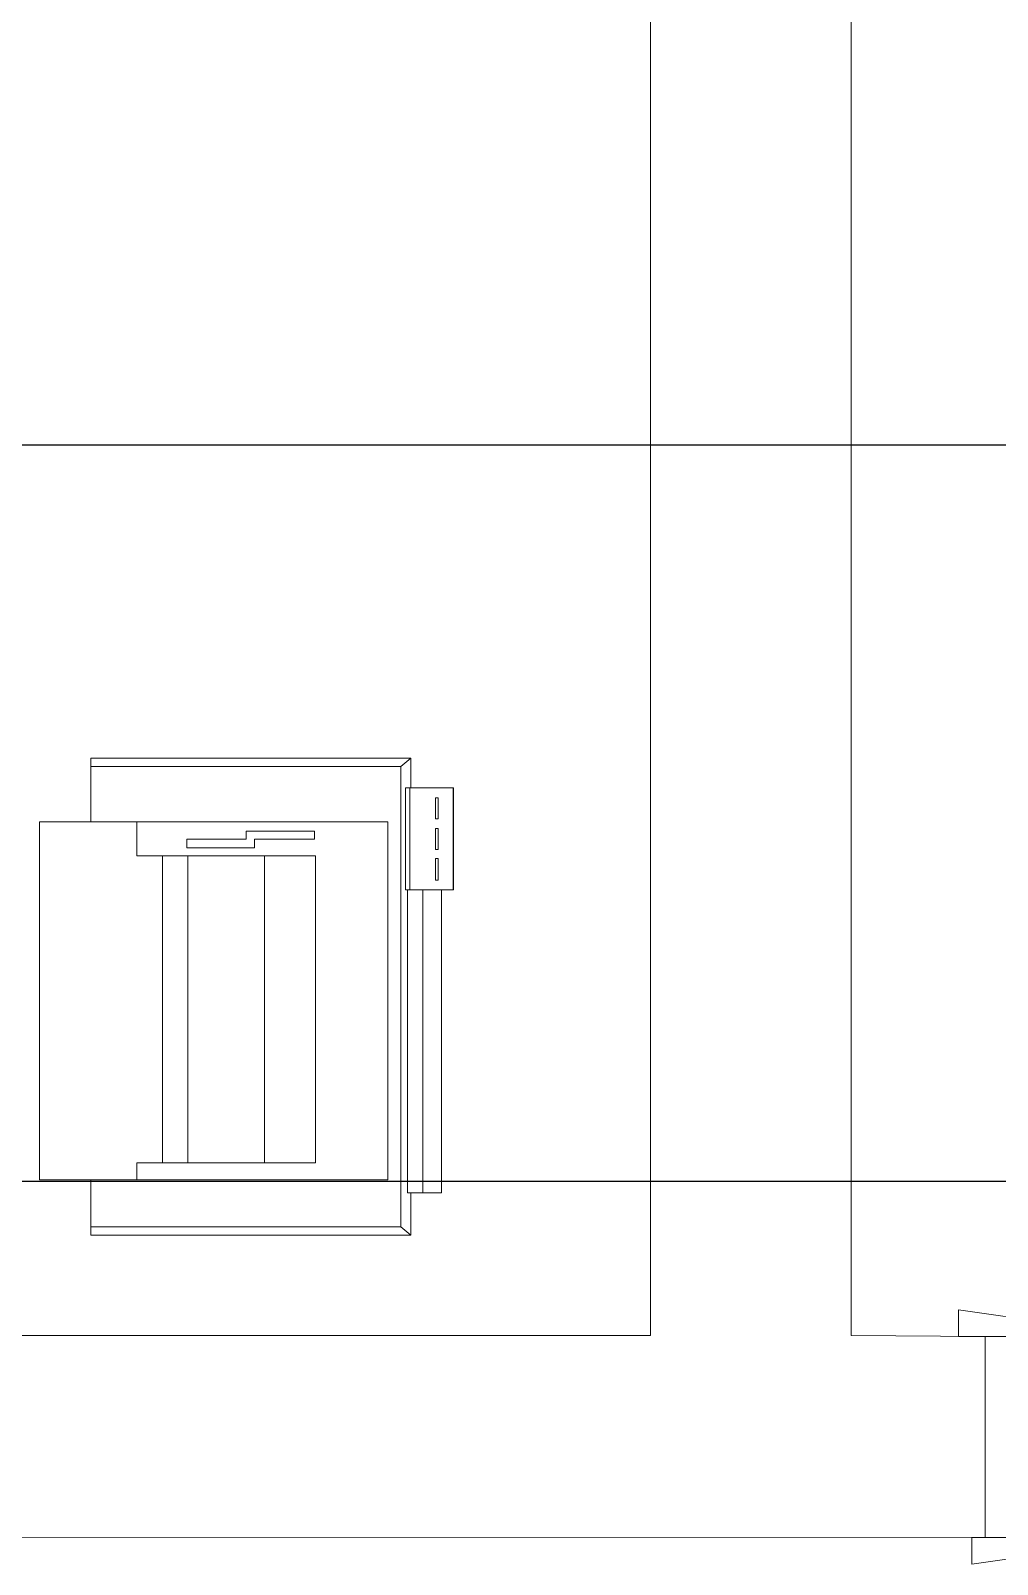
# Model space of a CAD drawing. Header units: metres. Extents: x -18745 to 220762, y -1579758 to -1356048.
# Drawn here: x 112154 to 112876, y -1426724 to -1425578 of the extents above; entities that cross this region are included whole.
import ezdxf

# ---------------------------------------------------------------- set-up
doc = ezdxf.new("R2010")
doc.units = ezdxf.units.M
doc.layers.get('0').update_dxf_attribs({"lineweight": 0})
doc.layers.add('A-100 - Copy$0$axes', color=8, linetype='Continuous')
for name, color, linetype, lineweight in [('A-100 - Copy$0$Medical Equipment and Furniture', 8, 'Continuous', 0), ('A-100 - Copy$0$Walls', 8, 'Continuous', 0), ('A-100 - Copy$0$Wooden Joinery', 8, 'Continuous', 0)]:
    doc.layers.add(name, color=color, linetype=linetype, lineweight=lineweight)

# ---------------------------------------------------------------- blocks, each defined once
blk = doc.blocks.new('A-100 - Copy$0$ITPPLT2C-P')
for p, q in [((0.0229, 0.0318), (0.2618, 0.0318)), ((0.0304, 0.0256), (0.0229, 0.0318)), ((0.0229, 0), (0.0229, 0.0318)), ((0.0304, -0.3182), (0.0304, 0.0256)), ((0.0304, 0.0256), (0.2618, 0.0256)), ((0.2618, -0.0096), (0.2618, 0.0318)), ((0, 0), (0, -0.2262)), ((0.0252, 0), (0, 0)), ((0.0139, 0), (0.0139, -0.2262)), ((0.0252, 0), (0.0139, 0)), ((0.0252, -0.2262), (0.0252, 0)), ((0.0401, -0.2769), (0.0401, -0.0096)), ((0.3, -0.0096), (0.0401, -0.0096)), ((0.2274, -0.0222), (0.2274, -0.0096)), ((0.3, -0.2769), (0.3, -0.0096)), ((0.0939, -0.2515), (0.0939, -0.0222)), ((0.0939, -0.0222), (0.2274, -0.0222)), ((0.1321, -0.2515), (0.1321, -0.0222)), ((0.1894, -0.2515), (0.1894, -0.0222)), ((0.2082, -0.2515), (0.2082, -0.0222)), ((-0.0091, -0.2262), (0.0267, -0.2262)), ((-0.0091, -0.3023), (-0.0091, -0.2262)), ((-0.0087, -0.2262), (0.0236, -0.2262)), ((-0.0087, -0.3023), (-0.0087, -0.2262)), ((0, -0.2262), (0.0252, -0.2262)), ((0.0139, -0.2262), (0.0252, -0.2262)), ((0.0236, -0.2262), (0.0236, -0.3023)), ((0.0267, -0.2262), (0.0267, -0.3023)), ((0.0023, -0.2495), (0.0023, -0.2334)), ((0.0023, -0.2334), (0.0045, -0.2334)), ((0.0045, -0.2334), (0.0045, -0.2495)), ((0.0045, -0.2495), (0.0023, -0.2495)), ((0.2274, -0.2515), (0.0939, -0.2515)), ((0.2274, -0.2769), (0.2274, -0.2515)), ((0.0023, -0.2721), (0.0023, -0.2562)), ((0.0023, -0.2562), (0.0045, -0.2562)), ((0.0045, -0.2562), (0.0045, -0.2721)), ((0.1395, -0.2575), (0.19, -0.2575)), ((0.1395, -0.2641), (0.1395, -0.2575)), ((0.19, -0.2575), (0.19, -0.2641)), ((0.0045, -0.2721), (0.0023, -0.2721)), ((0.0947, -0.2701), (0.0947, -0.2641)), ((0.0947, -0.2641), (0.1395, -0.2641)), ((0.1457, -0.2701), (0.0947, -0.2701)), ((0.19, -0.2641), (0.1457, -0.2641)), ((0.1457, -0.2641), (0.1457, -0.2701)), ((0.0023, -0.295), (0.0023, -0.2793)), ((0.0023, -0.2793), (0.0045, -0.2793)), ((0.0045, -0.2793), (0.0045, -0.295)), ((0.3, -0.2769), (0.0401, -0.2769)), ((0.2618, -0.2769), (0.2618, -0.3246)), ((0.0045, -0.295), (0.0023, -0.295)), ((0.0267, -0.3023), (-0.0091, -0.3023)), ((0.0236, -0.3023), (-0.0087, -0.3023)), ((0.0229, -0.3246), (0.0229, -0.3023)), ((0.0304, -0.3182), (0.0229, -0.3246)), ((0.0304, -0.3182), (0.2618, -0.3182)), ((0.0229, -0.3246), (0.2618, -0.3246))]:
    blk.add_line(p, q)
blk = doc.blocks.new('A-100 - Copy$0$A$C009F45C9')
at = {"layer": 'A-100 - Copy$0$Wooden Joinery'}
for points in [[(75, -50), (85, -50), (95, 20), (75, 20)], [(-75, -60), (-85, -60), (-95, 10), (-75, 10)]]:
    blk.add_lwpolyline(points, close=True, dxfattribs=at)
blk.add_lwpolyline([(75, -25), (-75, -25), (-75, 0), (75, 0), (75, -25)], dxfattribs=at)
blk = doc.blocks.new('A-100 - Copy')
at = {"layer": 'A-100 - Copy$0$axes'}
for p, q in [((178940.3, -1425887.7, 2.4), (96042.2, -1425887.7, 2.4)), ((178940.3, -1426437.7, 2.4), (96049.7, -1426437.7, 2.4))]:
    blk.add_line(p, q, dxfattribs=at)
at = {"layer": 'A-100 - Copy$0$Walls'}
for p, q in [((112616.9, -1423691.4, 2.4), (112616.9, -1426552.7, 2.4)), ((112766.9, -1423691.4, 2.4), (112766.9, -1426552.7, 2.4)), ((108078.3, -1426552.7, 2.4), (112616.9, -1426552.7, 2.4)), ((112766.9, -1426552.7, 2.4), (112866.9, -1426553.5, 2.4)), ((108068.3, -1426702.7, 2.4), (112866.9, -1426703.5, 2.4))]:
    blk.add_line(p, q, dxfattribs=at)
at = {"layer": 'A-100 - Copy$0$Medical Equipment and Furniture', "extrusion": (1.19915e-18, -8.17187e-07, -1), "xscale": -1000.000000000001, "yscale": 1000.000000000006, "zscale": 1000.000000000002, "rotation": 180}
blk.add_blockref('A-100 - Copy$0$ITPPLT2C-P', (-112460.8, -1426446, -1.2), dxfattribs=at)
at = {"layer": 'A-100 - Copy$0$Wooden Joinery', "rotation": 90}
blk.add_blockref('A-100 - Copy$0$A$C009F45C9', (112866.9, -1426628.5, 2.4), dxfattribs=at)

msp = doc.modelspace()

# ---------------------------------------------------------------- block references
msp.add_blockref('A-100 - Copy', (0, 0))

doc.saveas('drawing.dxf')
